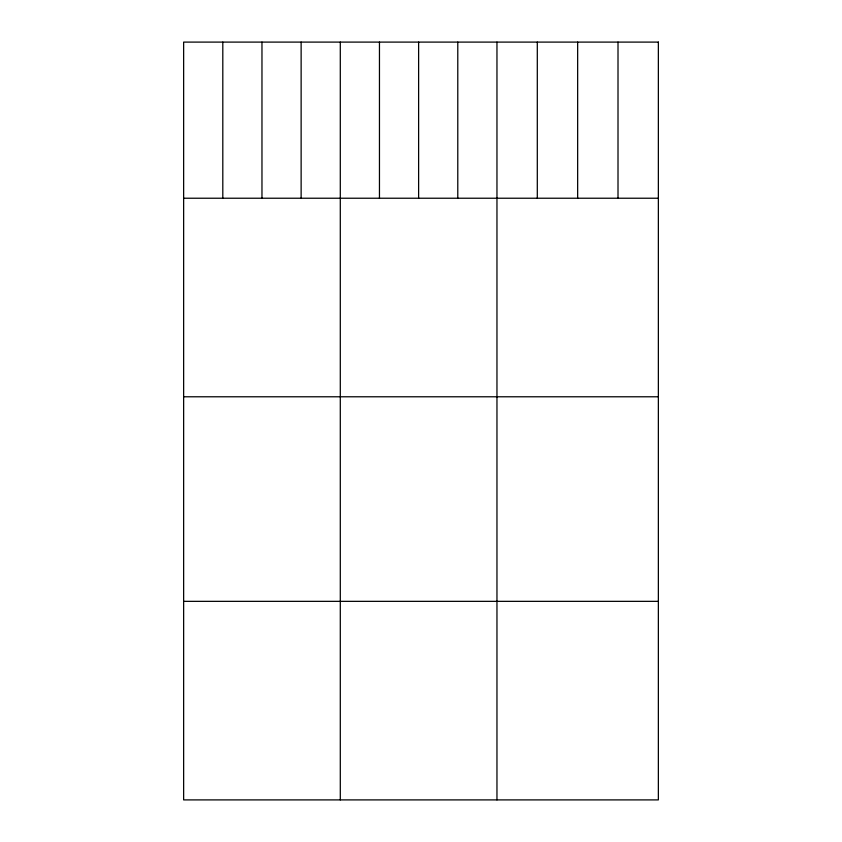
<?xml version="1.0" encoding="UTF-8"?>
<svg xmlns="http://www.w3.org/2000/svg" width="842" height="842" viewBox="0 0 842 842"><rect width="100%" height="100%" fill="white"/><g stroke="black" fill="none" stroke-linecap="round" stroke-linejoin="round"><path stroke-width="1.26" d="M183.64 198.228L658.36 198.228M183.64 396.782L658.36 396.782M183.64 601.346L658.36 601.346M618.007 42.1L618.007 198.228M577.654 42.1L577.654 198.228M537.301 42.1L537.301 198.228M496.959 42.1L496.959 799.9M457.785 42.1L457.785 198.228M418.621 42.1L418.621 198.228M379.458 42.1L379.458 198.228M340.294 42.1L340.294 799.9M301.131 42.1L301.131 198.228M261.967 42.1L261.967 198.228M222.804 42.1L222.804 198.228M658.36 42.1L183.64 42.1L183.64 799.9L658.36 799.9L658.36 42.1"/></g></svg>
